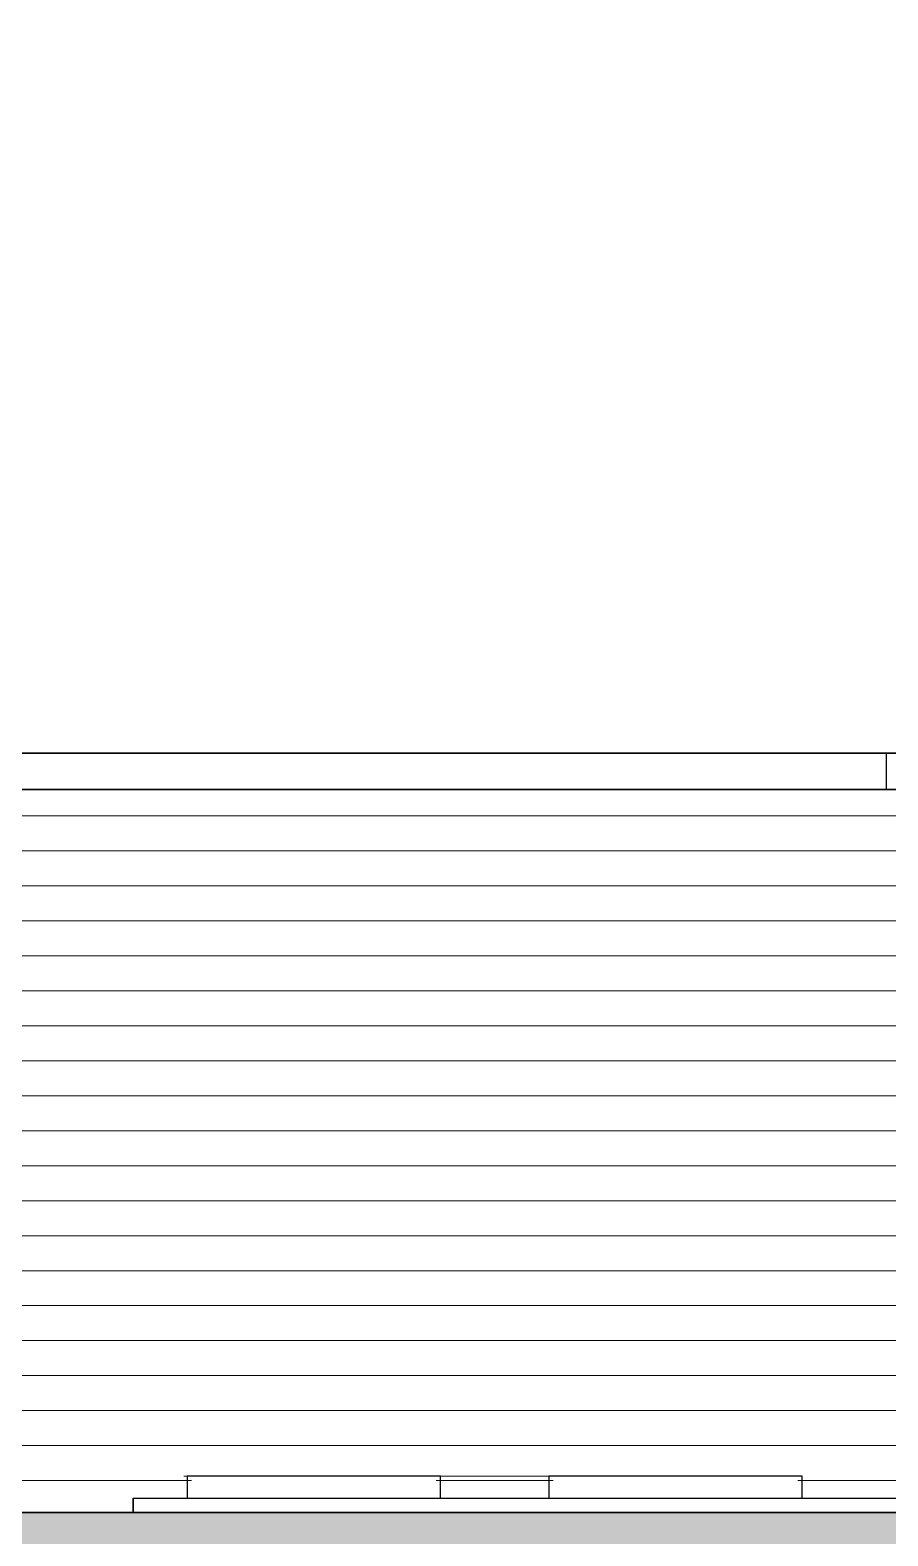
# Model space of a CAD drawing. Header units: millimetres. Extents: x 2519235 to 7246330, y 25937 to 201821.
# Drawn here: x 3125370.3 to 3125488.9, y 101086.8 to 101295 of the extents above; entities that cross this region are included whole.
import ezdxf
from ezdxf.xclip import XClip

# ---------------------------------------------------------------- set-up
doc = ezdxf.new("R2010")
doc.units = ezdxf.units.MM
doc.header["$XCLIPFRAME"] = 0
doc.set_wipeout_variables(frame=1)
for name, color, linetype in [('000 - 0_HIDE_OBJ_FRAMING_DEF_SUB_1', 7, 'Continuous'), ('000 - CONCRETE_COL_CUT_COLOR_1', 7, 'Continuous'), ('000 - CONCRETE_COL_HATCH_', 7, 'Continuous'), ('000 - CONCRETE_COL_WIPEOUT_', 7, 'Continuous'), ('000 - CONCRETE_WALL_CUT_COLOR_3', 7, 'Continuous'), ('000 - CONCRETE_WALL_CUT_COLOR_5', 7, 'Continuous')]:
    doc.layers.add(name, color=color, linetype=linetype)

# ---------------------------------------------------------------- blocks, each defined once
blk = doc.blocks.new('DPA_U BICYCLE PARKING 900 - DPA_U BICYCLE PARKING_650mm-30260349-ENTRANCE 1 - ELEVATION 4')
at = {"layer": '000 - 0_HIDE_OBJ_FRAMING_DEF_SUB_1', "color": 7}
for p, q in [((-3018342.74, 101090), (-3019937.3, 101090)), ((-3019937.3, 101090), (-3018342.74, 101090))]:
    blk.add_line(p, q, dxfattribs=at)
blk = doc.blocks.new('DPA_GM_Tactile Tile Line Base - Decision Tactile-32548638-ENTRANCE 1 - ELEVATION 4')
at = {"layer": '000 - 0_HIDE_OBJ_FRAMING_DEF_SUB_1', "color": 7, "lineweight": 9}
for p, q in [((-3018335.74, 101095), (-3018257.96, 101095)), ((-3018257.96, 101095), (-3018335.74, 101095)), ((-3018335.74, 101095), (-3018257.96, 101095)), ((-3018257.96, 101095), (-3018335.74, 101095)), ((-3018335.74, 101095), (-3018257.96, 101095)), ((-3018257.96, 101095), (-3018335.74, 101095)), ((-3018335.74, 101095), (-3018257.96, 101095)), ((-3018257.96, 101095), (-3018335.74, 101095)), ((-3018335.74, 101095), (-3018257.96, 101095)), ((-3018257.96, 101095), (-3018335.74, 101095)), ((-3018335.74, 101095), (-3018257.96, 101095)), ((-3018257.96, 101095), (-3018335.74, 101095)), ((-3018335.74, 101095), (-3018257.96, 101095)), ((-3018257.96, 101095), (-3018335.74, 101095)), ((-3018335.74, 101095), (-3018257.96, 101095)), ((-3018257.96, 101095), (-3018335.74, 101095)), ((-3018335.74, 101095), (-3018257.96, 101095)), ((-3018257.96, 101095), (-3018335.74, 101095)), ((-3018335.74, 101095), (-3018257.96, 101095)), ((-3018257.96, 101095), (-3018335.74, 101095)), ((-3018335.74, 101095), (-3018257.96, 101095)), ((-3018257.96, 101095), (-3018335.74, 101095)), ((-3018335.74, 101095), (-3018257.96, 101095)), ((-3018257.96, 101095), (-3018335.74, 101095)), ((-3018335.74, 101095), (-3018257.96, 101095)), ((-3018257.96, 101095), (-3018335.74, 101095)), ((-3018335.74, 101095), (-3018257.96, 101095)), ((-3018257.96, 101095), (-3018335.74, 101095)), ((-3018335.74, 101095), (-3018257.96, 101095)), ((-3018257.96, 101095), (-3018335.74, 101095)), ((-3018335.74, 101095), (-3018257.96, 101095)), ((-3018257.96, 101095), (-3018335.74, 101095)), ((-3018335.74, 101095), (-3018257.96, 101095)), ((-3018257.96, 101095), (-3018335.74, 101095)), ((-3018335.74, 101095), (-3018257.96, 101095)), ((-3018257.96, 101095), (-3018335.74, 101095)), ((-3018257.33, 101095), (-3018257.33, 101095)), ((-3018257.33, 101095), (-3018257.33, 101095)), ((-3018257.33, 101095), (-3018257.33, 101095)), ((-3018257.33, 101095), (-3018257.33, 101095)), ((-3018257.33, 101095), (-3018257.33, 101095)), ((-3018257.33, 101095), (-3018257.33, 101095)), ((-3018257.33, 101095), (-3018257.33, 101095)), ((-3018257.33, 101095), (-3018257.33, 101095)), ((-3018257.33, 101095), (-3018257.33, 101095)), ((-3018257.33, 101095), (-3018257.33, 101095)), ((-3018257.33, 101095), (-3018257.33, 101095)), ((-3018257.33, 101095), (-3018257.33, 101095)), ((-3018257.33, 101095), (-3018257.33, 101095)), ((-3018257.33, 101095), (-3018257.33, 101095)), ((-3018257.33, 101095), (-3018257.33, 101095)), ((-3018257.33, 101095), (-3018257.33, 101095)), ((-3018257.33, 101095), (-3018257.33, 101095)), ((-3018257.33, 101095), (-3018257.33, 101095))]:
    blk.add_line(p, q, dxfattribs=at)
at = {"layer": '000 - 0_HIDE_OBJ_FRAMING_DEF_SUB_1', "color": 7}
for p, q in [((-3018335.24, 101095), (-3018335.24, 101092)), ((-3018332.9, 101095), (-3018335.24, 101095)), ((-3018332.9, 101095), (-3018335.24, 101095)), ((-3018335.24, 101095), (-3018335.24, 101092)), ((-3018332.9, 101095), (-3018335.24, 101095)), ((-3018332.9, 101095), (-3018335.24, 101095)), ((-3018335.24, 101095), (-3018335.24, 101092)), ((-3018332.9, 101095), (-3018335.24, 101095)), ((-3018332.9, 101095), (-3018335.24, 101095)), ((-3018335.24, 101095), (-3018335.24, 101092)), ((-3018332.9, 101095), (-3018335.24, 101095)), ((-3018332.9, 101095), (-3018335.24, 101095)), ((-3018335.24, 101095), (-3018335.24, 101092)), ((-3018332.9, 101095), (-3018335.24, 101095)), ((-3018332.9, 101095), (-3018335.24, 101095)), ((-3018335.24, 101095), (-3018335.24, 101092)), ((-3018332.9, 101095), (-3018335.24, 101095)), ((-3018332.9, 101095), (-3018335.24, 101095)), ((-3018335.24, 101095), (-3018335.24, 101092)), ((-3018332.9, 101095), (-3018335.24, 101095)), ((-3018332.9, 101095), (-3018335.24, 101095)), ((-3018335.24, 101095), (-3018335.24, 101092)), ((-3018332.9, 101095), (-3018335.24, 101095)), ((-3018332.9, 101095), (-3018335.24, 101095)), ((-3018335.24, 101095), (-3018335.24, 101092)), ((-3018332.9, 101095), (-3018335.24, 101095)), ((-3018332.9, 101095), (-3018335.24, 101095)), ((-3018335.24, 101095), (-3018335.24, 101092)), ((-3018332.9, 101095), (-3018335.24, 101095)), ((-3018332.9, 101095), (-3018335.24, 101095)), ((-3018335.24, 101095), (-3018335.24, 101092)), ((-3018332.9, 101095), (-3018335.24, 101095)), ((-3018332.9, 101095), (-3018335.24, 101095)), ((-3018335.24, 101095), (-3018335.24, 101092)), ((-3018332.9, 101095), (-3018335.24, 101095)), ((-3018332.9, 101095), (-3018335.24, 101095)), ((-3018335.24, 101095), (-3018335.24, 101092)), ((-3018332.9, 101095), (-3018335.24, 101095)), ((-3018332.9, 101095), (-3018335.24, 101095)), ((-3018335.24, 101095), (-3018335.24, 101092)), ((-3018332.9, 101095), (-3018335.24, 101095)), ((-3018332.9, 101095), (-3018335.24, 101095)), ((-3018335.24, 101095), (-3018335.24, 101092)), ((-3018332.9, 101095), (-3018335.24, 101095)), ((-3018332.9, 101095), (-3018335.24, 101095)), ((-3018335.24, 101095), (-3018335.24, 101092)), ((-3018332.9, 101095), (-3018335.24, 101095)), ((-3018332.9, 101095), (-3018335.24, 101095)), ((-3018335.24, 101095), (-3018335.24, 101092)), ((-3018332.9, 101095), (-3018335.24, 101095)), ((-3018332.9, 101095), (-3018335.24, 101095)), ((-3018335.24, 101095), (-3018335.24, 101092)), ((-3018332.9, 101095), (-3018335.24, 101095)), ((-3018332.9, 101095), (-3018335.24, 101095)), ((-3018335.24, 101095), (-3018335.24, 101092)), ((-3018332.9, 101095), (-3018335.24, 101095)), ((-3018332.9, 101095), (-3018335.24, 101095)), ((-3018335.24, 101095), (-3018335.24, 101092)), ((-3018332.9, 101095), (-3018335.24, 101095)), ((-3018332.9, 101095), (-3018335.24, 101095)), ((-3018335.24, 101095), (-3018335.24, 101092)), ((-3018332.9, 101095), (-3018335.24, 101095)), ((-3018332.9, 101095), (-3018335.24, 101095)), ((-3018335.24, 101095), (-3018335.24, 101092)), ((-3018332.9, 101095), (-3018335.24, 101095)), ((-3018332.9, 101095), (-3018335.24, 101095)), ((-3018335.24, 101095), (-3018335.24, 101092)), ((-3018332.9, 101095), (-3018335.24, 101095)), ((-3018332.9, 101095), (-3018335.24, 101095)), ((-3018335.24, 101095), (-3018335.24, 101092)), ((-3018332.9, 101095), (-3018335.24, 101095)), ((-3018332.9, 101095), (-3018335.24, 101095)), ((-3018335.24, 101095), (-3018335.24, 101092)), ((-3018332.9, 101095), (-3018335.24, 101095)), ((-3018332.9, 101095), (-3018335.24, 101095)), ((-3018335.24, 101095), (-3018335.24, 101092)), ((-3018332.9, 101095), (-3018335.24, 101095)), ((-3018332.9, 101095), (-3018335.24, 101095)), ((-3018335.24, 101095), (-3018335.24, 101092)), ((-3018332.9, 101095), (-3018335.24, 101095)), ((-3018332.9, 101095), (-3018335.24, 101095)), ((-3018335.24, 101095), (-3018335.24, 101092)), ((-3018332.9, 101095), (-3018335.24, 101095)), ((-3018332.9, 101095), (-3018335.24, 101095)), ((-3018335.24, 101095), (-3018335.24, 101092)), ((-3018332.9, 101095), (-3018335.24, 101095)), ((-3018332.9, 101095), (-3018335.24, 101095)), ((-3018335.24, 101095), (-3018335.24, 101092)), ((-3018300.24, 101095), (-3018335.24, 101095)), ((-3018332.9, 101095), (-3018335.24, 101095)), ((-3018335.24, 101095), (-3018335.24, 101092)), ((-3018332.9, 101095), (-3018335.24, 101095)), ((-3018332.9, 101095), (-3018335.24, 101095)), ((-3018335.24, 101095), (-3018335.24, 101092)), ((-3018332.9, 101095), (-3018335.24, 101095)), ((-3018332.9, 101095), (-3018335.24, 101095)), ((-3018335.24, 101095), (-3018335.24, 101092)), ((-3018332.9, 101095), (-3018335.24, 101095)), ((-3018332.9, 101095), (-3018335.24, 101095)), ((-3018335.24, 101095), (-3018335.24, 101092)), ((-3018332.9, 101095), (-3018335.24, 101095)), ((-3018332.9, 101095), (-3018335.24, 101095)), ((-3018335.24, 101095), (-3018335.24, 101092)), ((-3018332.9, 101095), (-3018335.24, 101095)), ((-3018332.9, 101095), (-3018335.24, 101095)), ((-3018335.24, 101095), (-3018335.24, 101092)), ((-3018332.9, 101095), (-3018335.24, 101095)), ((-3018332.9, 101095), (-3018335.24, 101095)), ((-3018326.49, 101095), (-3018332.43, 101095)), ((-3018326.49, 101095), (-3018332.43, 101095)), ((-3018326.49, 101095), (-3018332.43, 101095)), ((-3018326.49, 101095), (-3018332.43, 101095)), ((-3018326.49, 101095), (-3018332.43, 101095)), ((-3018326.49, 101095), (-3018332.43, 101095)), ((-3018326.49, 101095), (-3018332.43, 101095)), ((-3018326.49, 101095), (-3018332.43, 101095)), ((-3018326.49, 101095), (-3018332.43, 101095)), ((-3018326.49, 101095), (-3018332.43, 101095)), ((-3018326.49, 101095), (-3018332.43, 101095)), ((-3018326.49, 101095), (-3018332.43, 101095)), ((-3018326.49, 101095), (-3018332.43, 101095)), ((-3018326.49, 101095), (-3018332.43, 101095)), ((-3018326.49, 101095), (-3018332.43, 101095)), ((-3018326.49, 101095), (-3018332.43, 101095)), ((-3018326.49, 101095), (-3018332.43, 101095)), ((-3018326.49, 101095), (-3018332.43, 101095)), ((-3018326.49, 101095), (-3018332.43, 101095)), ((-3018326.49, 101095), (-3018332.43, 101095)), ((-3018326.49, 101095), (-3018332.43, 101095)), ((-3018326.49, 101095), (-3018332.43, 101095)), ((-3018326.49, 101095), (-3018332.43, 101095)), ((-3018326.49, 101095), (-3018332.43, 101095)), ((-3018326.49, 101095), (-3018332.43, 101095)), ((-3018326.49, 101095), (-3018332.43, 101095)), ((-3018326.49, 101095), (-3018332.43, 101095)), ((-3018326.49, 101095), (-3018332.43, 101095)), ((-3018326.49, 101095), (-3018332.43, 101095)), ((-3018326.49, 101095), (-3018332.43, 101095)), ((-3018326.49, 101095), (-3018332.43, 101095)), ((-3018326.49, 101095), (-3018332.43, 101095)), ((-3018326.49, 101095), (-3018332.43, 101095)), ((-3018326.49, 101095), (-3018332.43, 101095)), ((-3018326.49, 101095), (-3018332.43, 101095)), ((-3018326.49, 101095), (-3018332.43, 101095)), ((-3018326.49, 101095), (-3018332.43, 101095)), ((-3018326.49, 101095), (-3018332.43, 101095)), ((-3018326.49, 101095), (-3018332.43, 101095)), ((-3018326.49, 101095), (-3018332.43, 101095)), ((-3018326.49, 101095), (-3018332.43, 101095)), ((-3018326.49, 101095), (-3018332.43, 101095)), ((-3018326.49, 101095), (-3018332.43, 101095)), ((-3018326.49, 101095), (-3018332.43, 101095)), ((-3018326.49, 101095), (-3018332.43, 101095)), ((-3018326.49, 101095), (-3018332.43, 101095)), ((-3018326.49, 101095), (-3018332.43, 101095)), ((-3018326.49, 101095), (-3018332.43, 101095)), ((-3018326.49, 101095), (-3018332.43, 101095)), ((-3018326.49, 101095), (-3018332.43, 101095)), ((-3018326.49, 101095), (-3018332.43, 101095)), ((-3018326.49, 101095), (-3018332.43, 101095)), ((-3018326.49, 101095), (-3018332.43, 101095)), ((-3018326.49, 101095), (-3018332.43, 101095)), ((-3018326.49, 101095), (-3018332.43, 101095)), ((-3018326.49, 101095), (-3018332.43, 101095)), ((-3018326.49, 101095), (-3018332.43, 101095)), ((-3018326.49, 101095), (-3018332.43, 101095)), ((-3018326.49, 101095), (-3018332.43, 101095)), ((-3018326.49, 101095), (-3018332.43, 101095)), ((-3018326.49, 101095), (-3018332.43, 101095)), ((-3018326.49, 101095), (-3018332.43, 101095)), ((-3018326.49, 101095), (-3018332.43, 101095)), ((-3018326.49, 101095), (-3018332.43, 101095)), ((-3018326.49, 101095), (-3018332.43, 101095)), ((-3018326.49, 101095), (-3018332.43, 101095)), ((-3018326.49, 101095), (-3018332.43, 101095)), ((-3018326.49, 101095), (-3018332.43, 101095)), ((-3018326.49, 101095), (-3018332.43, 101095)), ((-3018326.49, 101095), (-3018332.43, 101095)), ((-3018326.49, 101095), (-3018332.43, 101095)), ((-3018313.67, 101095), (-3018326.15, 101095)), ((-3018313.67, 101095), (-3018326.15, 101095)), ((-3018313.67, 101095), (-3018326.15, 101095)), ((-3018313.67, 101095), (-3018326.15, 101095)), ((-3018313.67, 101095), (-3018326.15, 101095)), ((-3018313.67, 101095), (-3018326.15, 101095)), ((-3018313.67, 101095), (-3018326.15, 101095)), ((-3018313.67, 101095), (-3018326.15, 101095)), ((-3018313.67, 101095), (-3018326.15, 101095)), ((-3018313.67, 101095), (-3018326.15, 101095)), ((-3018313.67, 101095), (-3018326.15, 101095)), ((-3018313.67, 101095), (-3018326.15, 101095)), ((-3018313.67, 101095), (-3018326.15, 101095)), ((-3018313.67, 101095), (-3018326.15, 101095)), ((-3018313.67, 101095), (-3018326.15, 101095)), ((-3018313.67, 101095), (-3018326.15, 101095)), ((-3018313.67, 101095), (-3018326.15, 101095)), ((-3018313.67, 101095), (-3018326.15, 101095)), ((-3018313.67, 101095), (-3018326.15, 101095)), ((-3018313.67, 101095), (-3018326.15, 101095)), ((-3018313.67, 101095), (-3018326.15, 101095)), ((-3018313.67, 101095), (-3018326.15, 101095)), ((-3018313.67, 101095), (-3018326.15, 101095)), ((-3018313.67, 101095), (-3018326.15, 101095)), ((-3018313.67, 101095), (-3018326.15, 101095)), ((-3018313.67, 101095), (-3018326.15, 101095)), ((-3018313.67, 101095), (-3018326.15, 101095)), ((-3018313.67, 101095), (-3018326.15, 101095)), ((-3018313.67, 101095), (-3018326.15, 101095)), ((-3018313.67, 101095), (-3018326.15, 101095)), ((-3018313.67, 101095), (-3018326.15, 101095)), ((-3018313.67, 101095), (-3018326.15, 101095)), ((-3018313.67, 101095), (-3018326.15, 101095)), ((-3018313.67, 101095), (-3018326.15, 101095)), ((-3018313.67, 101095), (-3018326.15, 101095)), ((-3018313.67, 101095), (-3018326.15, 101095)), ((-3018313.67, 101095), (-3018326.15, 101095)), ((-3018313.67, 101095), (-3018326.15, 101095)), ((-3018313.67, 101095), (-3018326.15, 101095)), ((-3018313.67, 101095), (-3018326.15, 101095)), ((-3018313.67, 101095), (-3018326.15, 101095)), ((-3018313.67, 101095), (-3018326.15, 101095)), ((-3018313.67, 101095), (-3018326.15, 101095)), ((-3018313.67, 101095), (-3018326.15, 101095)), ((-3018313.67, 101095), (-3018326.15, 101095)), ((-3018313.67, 101095), (-3018326.15, 101095)), ((-3018313.67, 101095), (-3018326.15, 101095)), ((-3018313.67, 101095), (-3018326.15, 101095)), ((-3018313.67, 101095), (-3018326.15, 101095)), ((-3018313.67, 101095), (-3018326.15, 101095)), ((-3018313.67, 101095), (-3018326.15, 101095)), ((-3018313.67, 101095), (-3018326.15, 101095)), ((-3018313.67, 101095), (-3018326.15, 101095)), ((-3018313.67, 101095), (-3018326.15, 101095)), ((-3018313.67, 101095), (-3018326.15, 101095)), ((-3018313.67, 101095), (-3018326.15, 101095)), ((-3018313.67, 101095), (-3018326.15, 101095)), ((-3018313.67, 101095), (-3018326.15, 101095)), ((-3018313.67, 101095), (-3018326.15, 101095)), ((-3018313.67, 101095), (-3018326.15, 101095)), ((-3018313.67, 101095), (-3018326.15, 101095)), ((-3018313.67, 101095), (-3018326.15, 101095)), ((-3018313.67, 101095), (-3018326.15, 101095)), ((-3018313.67, 101095), (-3018326.15, 101095)), ((-3018313.67, 101095), (-3018326.15, 101095)), ((-3018313.67, 101095), (-3018326.15, 101095)), ((-3018313.67, 101095), (-3018326.15, 101095)), ((-3018313.67, 101095), (-3018326.15, 101095)), ((-3018313.67, 101095), (-3018326.15, 101095)), ((-3018313.67, 101095), (-3018326.15, 101095)), ((-3018313.67, 101095), (-3018326.15, 101095)), ((-3018300.24, 101095), (-3018313.22, 101095)), ((-3018300.24, 101095), (-3018313.22, 101095)), ((-3018300.24, 101095), (-3018313.22, 101095)), ((-3018300.24, 101095), (-3018313.22, 101095)), ((-3018300.24, 101095), (-3018313.22, 101095)), ((-3018300.24, 101095), (-3018313.22, 101095)), ((-3018300.24, 101095), (-3018313.22, 101095)), ((-3018300.24, 101095), (-3018313.22, 101095)), ((-3018300.24, 101095), (-3018313.22, 101095)), ((-3018300.24, 101095), (-3018313.22, 101095)), ((-3018300.24, 101095), (-3018313.22, 101095)), ((-3018300.24, 101095), (-3018313.22, 101095)), ((-3018300.24, 101095), (-3018313.22, 101095)), ((-3018300.24, 101095), (-3018313.22, 101095)), ((-3018300.24, 101095), (-3018313.22, 101095)), ((-3018300.24, 101095), (-3018313.22, 101095)), ((-3018300.24, 101095), (-3018313.22, 101095)), ((-3018300.24, 101095), (-3018313.22, 101095)), ((-3018300.24, 101095), (-3018313.22, 101095)), ((-3018300.24, 101095), (-3018313.22, 101095)), ((-3018300.24, 101095), (-3018313.22, 101095)), ((-3018300.24, 101095), (-3018313.22, 101095)), ((-3018300.24, 101095), (-3018313.22, 101095)), ((-3018300.24, 101095), (-3018313.22, 101095)), ((-3018300.24, 101095), (-3018313.22, 101095)), ((-3018300.24, 101095), (-3018313.22, 101095)), ((-3018300.24, 101095), (-3018313.22, 101095)), ((-3018300.24, 101095), (-3018313.22, 101095)), ((-3018300.24, 101095), (-3018313.22, 101095)), ((-3018300.24, 101095), (-3018313.22, 101095)), ((-3018300.24, 101095), (-3018313.22, 101095)), ((-3018300.24, 101095), (-3018313.22, 101095)), ((-3018300.24, 101095), (-3018313.22, 101095)), ((-3018300.24, 101095), (-3018313.22, 101095)), ((-3018300.24, 101095), (-3018313.22, 101095)), ((-3018300.24, 101095), (-3018313.22, 101095)), ((-3018300.24, 101095), (-3018313.22, 101095)), ((-3018300.24, 101095), (-3018313.22, 101095)), ((-3018300.24, 101095), (-3018313.22, 101095)), ((-3018300.24, 101095), (-3018313.22, 101095)), ((-3018300.24, 101095), (-3018313.22, 101095)), ((-3018300.24, 101095), (-3018313.22, 101095)), ((-3018300.24, 101095), (-3018313.22, 101095)), ((-3018300.24, 101095), (-3018313.22, 101095)), ((-3018300.24, 101095), (-3018313.22, 101095)), ((-3018300.24, 101095), (-3018313.22, 101095)), ((-3018300.24, 101095), (-3018313.22, 101095)), ((-3018300.24, 101095), (-3018313.22, 101095)), ((-3018300.24, 101095), (-3018313.22, 101095)), ((-3018300.24, 101095), (-3018313.22, 101095)), ((-3018300.24, 101095), (-3018313.22, 101095)), ((-3018300.24, 101095), (-3018313.22, 101095)), ((-3018300.24, 101095), (-3018313.22, 101095)), ((-3018300.24, 101095), (-3018313.22, 101095)), ((-3018300.24, 101095), (-3018313.22, 101095)), ((-3018300.24, 101095), (-3018313.22, 101095)), ((-3018300.24, 101095), (-3018313.22, 101095)), ((-3018300.24, 101095), (-3018313.22, 101095)), ((-3018300.24, 101095), (-3018313.22, 101095)), ((-3018300.24, 101095), (-3018313.22, 101095)), ((-3018300.24, 101095), (-3018313.22, 101095)), ((-3018300.24, 101095), (-3018313.22, 101095)), ((-3018300.24, 101095), (-3018313.22, 101095)), ((-3018300.24, 101095), (-3018313.22, 101095)), ((-3018300.24, 101095), (-3018313.22, 101095)), ((-3018300.24, 101095), (-3018313.22, 101095)), ((-3018300.24, 101095), (-3018313.22, 101095)), ((-3018300.24, 101095), (-3018313.22, 101095)), ((-3018300.24, 101095), (-3018313.22, 101095)), ((-3018300.24, 101095), (-3018313.22, 101095)), ((-3018300.24, 101095), (-3018313.22, 101095)), ((-3018300.24, 101092), (-3018300.24, 101095)), ((-3018300.24, 101092), (-3018300.24, 101095)), ((-3018300.24, 101092), (-3018300.24, 101095)), ((-3018300.24, 101092), (-3018300.24, 101095)), ((-3018300.24, 101092), (-3018300.24, 101095)), ((-3018300.24, 101092), (-3018300.24, 101095)), ((-3018300.24, 101092), (-3018300.24, 101095)), ((-3018300.24, 101092), (-3018300.24, 101095)), ((-3018300.24, 101092), (-3018300.24, 101095)), ((-3018300.24, 101092), (-3018300.24, 101095)), ((-3018300.24, 101092), (-3018300.24, 101095)), ((-3018300.24, 101092), (-3018300.24, 101095)), ((-3018300.24, 101092), (-3018300.24, 101095)), ((-3018300.24, 101092), (-3018300.24, 101095)), ((-3018300.24, 101092), (-3018300.24, 101095)), ((-3018300.24, 101092), (-3018300.24, 101095)), ((-3018300.24, 101092), (-3018300.24, 101095)), ((-3018300.24, 101092), (-3018300.24, 101095)), ((-3018300.24, 101092), (-3018300.24, 101095)), ((-3018300.24, 101092), (-3018300.24, 101095)), ((-3018300.24, 101092), (-3018300.24, 101095)), ((-3018300.24, 101092), (-3018300.24, 101095)), ((-3018300.24, 101092), (-3018300.24, 101095)), ((-3018300.24, 101092), (-3018300.24, 101095)), ((-3018300.24, 101092), (-3018300.24, 101095)), ((-3018300.24, 101092), (-3018300.24, 101095)), ((-3018300.24, 101092), (-3018300.24, 101095)), ((-3018300.24, 101092), (-3018300.24, 101095)), ((-3018300.24, 101092), (-3018300.24, 101095)), ((-3018300.24, 101092), (-3018300.24, 101095)), ((-3018300.24, 101092), (-3018300.24, 101095)), ((-3018300.24, 101092), (-3018300.24, 101095)), ((-3018300.24, 101092), (-3018300.24, 101095)), ((-3018300.24, 101092), (-3018300.24, 101095)), ((-3018300.24, 101092), (-3018300.24, 101095)), ((-3018300.24, 101092), (-3018300.24, 101095)), ((-3018285.24, 101095), (-3018285.24, 101092)), ((-3018282.9, 101095), (-3018285.24, 101095)), ((-3018282.9, 101095), (-3018285.24, 101095)), ((-3018285.24, 101095), (-3018285.24, 101092)), ((-3018282.9, 101095), (-3018285.24, 101095)), ((-3018282.9, 101095), (-3018285.24, 101095)), ((-3018285.24, 101095), (-3018285.24, 101092)), ((-3018282.9, 101095), (-3018285.24, 101095)), ((-3018282.9, 101095), (-3018285.24, 101095)), ((-3018285.24, 101095), (-3018285.24, 101092)), ((-3018282.9, 101095), (-3018285.24, 101095)), ((-3018282.9, 101095), (-3018285.24, 101095)), ((-3018285.24, 101095), (-3018285.24, 101092)), ((-3018282.9, 101095), (-3018285.24, 101095)), ((-3018282.9, 101095), (-3018285.24, 101095)), ((-3018285.24, 101095), (-3018285.24, 101092)), ((-3018282.9, 101095), (-3018285.24, 101095)), ((-3018282.9, 101095), (-3018285.24, 101095)), ((-3018285.24, 101095), (-3018285.24, 101092)), ((-3018282.9, 101095), (-3018285.24, 101095)), ((-3018282.9, 101095), (-3018285.24, 101095)), ((-3018285.24, 101095), (-3018285.24, 101092)), ((-3018282.9, 101095), (-3018285.24, 101095)), ((-3018282.9, 101095), (-3018285.24, 101095)), ((-3018285.24, 101095), (-3018285.24, 101092)), ((-3018282.9, 101095), (-3018285.24, 101095)), ((-3018282.9, 101095), (-3018285.24, 101095)), ((-3018285.24, 101095), (-3018285.24, 101092)), ((-3018282.9, 101095), (-3018285.24, 101095)), ((-3018282.9, 101095), (-3018285.24, 101095)), ((-3018285.24, 101095), (-3018285.24, 101092)), ((-3018282.9, 101095), (-3018285.24, 101095)), ((-3018282.9, 101095), (-3018285.24, 101095)), ((-3018285.24, 101095), (-3018285.24, 101092)), ((-3018282.9, 101095), (-3018285.24, 101095)), ((-3018282.9, 101095), (-3018285.24, 101095)), ((-3018285.24, 101095), (-3018285.24, 101092)), ((-3018282.9, 101095), (-3018285.24, 101095)), ((-3018282.9, 101095), (-3018285.24, 101095)), ((-3018285.24, 101095), (-3018285.24, 101092)), ((-3018282.9, 101095), (-3018285.24, 101095)), ((-3018282.9, 101095), (-3018285.24, 101095)), ((-3018285.24, 101095), (-3018285.24, 101092)), ((-3018282.9, 101095), (-3018285.24, 101095)), ((-3018282.9, 101095), (-3018285.24, 101095)), ((-3018285.24, 101095), (-3018285.24, 101092)), ((-3018282.9, 101095), (-3018285.24, 101095)), ((-3018282.9, 101095), (-3018285.24, 101095)), ((-3018285.24, 101095), (-3018285.24, 101092)), ((-3018282.9, 101095), (-3018285.24, 101095)), ((-3018282.9, 101095), (-3018285.24, 101095)), ((-3018285.24, 101095), (-3018285.24, 101092)), ((-3018282.9, 101095), (-3018285.24, 101095)), ((-3018282.9, 101095), (-3018285.24, 101095)), ((-3018285.24, 101095), (-3018285.24, 101092)), ((-3018282.9, 101095), (-3018285.24, 101095)), ((-3018282.9, 101095), (-3018285.24, 101095)), ((-3018285.24, 101095), (-3018285.24, 101092)), ((-3018282.9, 101095), (-3018285.24, 101095)), ((-3018282.9, 101095), (-3018285.24, 101095)), ((-3018285.24, 101095), (-3018285.24, 101092)), ((-3018282.9, 101095), (-3018285.24, 101095)), ((-3018282.9, 101095), (-3018285.24, 101095)), ((-3018285.24, 101095), (-3018285.24, 101092)), ((-3018282.9, 101095), (-3018285.24, 101095)), ((-3018282.9, 101095), (-3018285.24, 101095)), ((-3018285.24, 101095), (-3018285.24, 101092)), ((-3018282.9, 101095), (-3018285.24, 101095)), ((-3018282.9, 101095), (-3018285.24, 101095)), ((-3018285.24, 101095), (-3018285.24, 101092)), ((-3018282.9, 101095), (-3018285.24, 101095)), ((-3018282.9, 101095), (-3018285.24, 101095)), ((-3018285.24, 101095), (-3018285.24, 101092)), ((-3018282.9, 101095), (-3018285.24, 101095)), ((-3018282.9, 101095), (-3018285.24, 101095)), ((-3018285.24, 101095), (-3018285.24, 101092)), ((-3018282.9, 101095), (-3018285.24, 101095)), ((-3018282.9, 101095), (-3018285.24, 101095)), ((-3018285.24, 101095), (-3018285.24, 101092)), ((-3018282.9, 101095), (-3018285.24, 101095)), ((-3018282.9, 101095), (-3018285.24, 101095)), ((-3018285.24, 101095), (-3018285.24, 101092)), ((-3018282.9, 101095), (-3018285.24, 101095)), ((-3018282.9, 101095), (-3018285.24, 101095)), ((-3018285.24, 101095), (-3018285.24, 101092)), ((-3018282.9, 101095), (-3018285.24, 101095)), ((-3018282.9, 101095), (-3018285.24, 101095)), ((-3018285.24, 101095), (-3018285.24, 101092)), ((-3018250.24, 101095), (-3018285.24, 101095)), ((-3018282.9, 101095), (-3018285.24, 101095)), ((-3018285.24, 101095), (-3018285.24, 101092)), ((-3018282.9, 101095), (-3018285.24, 101095)), ((-3018282.9, 101095), (-3018285.24, 101095)), ((-3018285.24, 101095), (-3018285.24, 101092)), ((-3018282.9, 101095), (-3018285.24, 101095)), ((-3018282.9, 101095), (-3018285.24, 101095)), ((-3018285.24, 101095), (-3018285.24, 101092)), ((-3018282.9, 101095), (-3018285.24, 101095)), ((-3018282.9, 101095), (-3018285.24, 101095)), ((-3018285.24, 101095), (-3018285.24, 101092)), ((-3018282.9, 101095), (-3018285.24, 101095)), ((-3018282.9, 101095), (-3018285.24, 101095)), ((-3018285.24, 101095), (-3018285.24, 101092)), ((-3018282.9, 101095), (-3018285.24, 101095)), ((-3018282.9, 101095), (-3018285.24, 101095)), ((-3018285.24, 101095), (-3018285.24, 101092)), ((-3018282.9, 101095), (-3018285.24, 101095)), ((-3018282.9, 101095), (-3018285.24, 101095)), ((-3018276.49, 101095), (-3018282.59, 101095)), ((-3018276.49, 101095), (-3018282.59, 101095)), ((-3018276.49, 101095), (-3018282.59, 101095)), ((-3018276.49, 101095), (-3018282.59, 101095)), ((-3018276.49, 101095), (-3018282.59, 101095)), ((-3018276.49, 101095), (-3018282.59, 101095)), ((-3018276.49, 101095), (-3018282.59, 101095)), ((-3018276.49, 101095), (-3018282.59, 101095)), ((-3018276.49, 101095), (-3018282.59, 101095)), ((-3018276.49, 101095), (-3018282.59, 101095)), ((-3018276.49, 101095), (-3018282.59, 101095)), ((-3018276.49, 101095), (-3018282.59, 101095)), ((-3018276.49, 101095), (-3018282.59, 101095)), ((-3018276.49, 101095), (-3018282.59, 101095)), ((-3018276.49, 101095), (-3018282.59, 101095)), ((-3018276.49, 101095), (-3018282.59, 101095)), ((-3018276.49, 101095), (-3018282.59, 101095)), ((-3018276.49, 101095), (-3018282.59, 101095)), ((-3018276.49, 101095), (-3018282.59, 101095)), ((-3018276.49, 101095), (-3018282.59, 101095)), ((-3018276.49, 101095), (-3018282.59, 101095)), ((-3018276.49, 101095), (-3018282.59, 101095)), ((-3018276.49, 101095), (-3018282.59, 101095)), ((-3018276.49, 101095), (-3018282.59, 101095)), ((-3018276.49, 101095), (-3018282.59, 101095)), ((-3018276.49, 101095), (-3018282.59, 101095)), ((-3018276.49, 101095), (-3018282.59, 101095)), ((-3018276.49, 101095), (-3018282.59, 101095)), ((-3018276.49, 101095), (-3018282.59, 101095)), ((-3018276.49, 101095), (-3018282.59, 101095)), ((-3018276.49, 101095), (-3018282.59, 101095)), ((-3018276.49, 101095), (-3018282.59, 101095)), ((-3018276.49, 101095), (-3018282.59, 101095)), ((-3018276.49, 101095), (-3018282.59, 101095)), ((-3018276.49, 101095), (-3018282.59, 101095)), ((-3018276.49, 101095), (-3018282.59, 101095)), ((-3018276.49, 101095), (-3018282.59, 101095)), ((-3018276.49, 101095), (-3018282.59, 101095)), ((-3018276.49, 101095), (-3018282.59, 101095)), ((-3018276.49, 101095), (-3018282.59, 101095)), ((-3018276.49, 101095), (-3018282.59, 101095)), ((-3018276.49, 101095), (-3018282.59, 101095)), ((-3018276.49, 101095), (-3018282.59, 101095)), ((-3018276.49, 101095), (-3018282.59, 101095)), ((-3018276.49, 101095), (-3018282.59, 101095)), ((-3018276.49, 101095), (-3018282.59, 101095)), ((-3018276.49, 101095), (-3018282.59, 101095)), ((-3018276.49, 101095), (-3018282.59, 101095)), ((-3018276.49, 101095), (-3018282.59, 101095)), ((-3018276.49, 101095), (-3018282.59, 101095)), ((-3018276.49, 101095), (-3018282.59, 101095)), ((-3018276.49, 101095), (-3018282.59, 101095)), ((-3018276.49, 101095), (-3018282.59, 101095)), ((-3018276.49, 101095), (-3018282.59, 101095)), ((-3018276.49, 101095), (-3018282.59, 101095)), ((-3018276.49, 101095), (-3018282.59, 101095)), ((-3018276.49, 101095), (-3018282.59, 101095)), ((-3018276.49, 101095), (-3018282.59, 101095)), ((-3018276.49, 101095), (-3018282.59, 101095)), ((-3018276.49, 101095), (-3018282.59, 101095)), ((-3018276.49, 101095), (-3018282.59, 101095)), ((-3018276.49, 101095), (-3018282.59, 101095)), ((-3018276.49, 101095), (-3018282.59, 101095)), ((-3018276.49, 101095), (-3018282.59, 101095)), ((-3018276.49, 101095), (-3018282.59, 101095)), ((-3018276.49, 101095), (-3018282.59, 101095)), ((-3018276.49, 101095), (-3018282.59, 101095)), ((-3018276.49, 101095), (-3018282.59, 101095)), ((-3018276.49, 101095), (-3018282.59, 101095)), ((-3018276.49, 101095), (-3018282.59, 101095)), ((-3018276.49, 101095), (-3018282.59, 101095)), ((-3018263.84, 101095), (-3018276.32, 101095)), ((-3018263.84, 101095), (-3018276.32, 101095)), ((-3018263.84, 101095), (-3018276.32, 101095)), ((-3018263.84, 101095), (-3018276.32, 101095)), ((-3018263.84, 101095), (-3018276.32, 101095)), ((-3018263.84, 101095), (-3018276.32, 101095)), ((-3018263.84, 101095), (-3018276.32, 101095)), ((-3018263.84, 101095), (-3018276.32, 101095)), ((-3018263.84, 101095), (-3018276.32, 101095)), ((-3018263.84, 101095), (-3018276.32, 101095)), ((-3018263.84, 101095), (-3018276.32, 101095)), ((-3018263.84, 101095), (-3018276.32, 101095)), ((-3018263.84, 101095), (-3018276.32, 101095)), ((-3018263.84, 101095), (-3018276.32, 101095)), ((-3018263.84, 101095), (-3018276.32, 101095)), ((-3018263.84, 101095), (-3018276.32, 101095)), ((-3018263.84, 101095), (-3018276.32, 101095)), ((-3018263.84, 101095), (-3018276.32, 101095)), ((-3018263.84, 101095), (-3018276.32, 101095)), ((-3018263.84, 101095), (-3018276.32, 101095)), ((-3018263.84, 101095), (-3018276.32, 101095)), ((-3018263.84, 101095), (-3018276.32, 101095)), ((-3018263.84, 101095), (-3018276.32, 101095)), ((-3018263.84, 101095), (-3018276.32, 101095)), ((-3018263.84, 101095), (-3018276.32, 101095)), ((-3018263.84, 101095), (-3018276.32, 101095)), ((-3018263.84, 101095), (-3018276.32, 101095)), ((-3018263.84, 101095), (-3018276.32, 101095)), ((-3018263.84, 101095), (-3018276.32, 101095)), ((-3018263.84, 101095), (-3018276.32, 101095)), ((-3018263.84, 101095), (-3018276.32, 101095)), ((-3018263.84, 101095), (-3018276.32, 101095)), ((-3018263.84, 101095), (-3018276.32, 101095)), ((-3018263.84, 101095), (-3018276.32, 101095)), ((-3018263.84, 101095), (-3018276.32, 101095)), ((-3018263.84, 101095), (-3018276.32, 101095)), ((-3018263.84, 101095), (-3018276.32, 101095)), ((-3018263.84, 101095), (-3018276.32, 101095)), ((-3018263.84, 101095), (-3018276.32, 101095)), ((-3018263.84, 101095), (-3018276.32, 101095)), ((-3018263.84, 101095), (-3018276.32, 101095)), ((-3018263.84, 101095), (-3018276.32, 101095)), ((-3018263.84, 101095), (-3018276.32, 101095)), ((-3018263.84, 101095), (-3018276.32, 101095)), ((-3018263.84, 101095), (-3018276.32, 101095)), ((-3018263.84, 101095), (-3018276.32, 101095)), ((-3018263.84, 101095), (-3018276.32, 101095)), ((-3018263.84, 101095), (-3018276.32, 101095)), ((-3018263.84, 101095), (-3018276.32, 101095)), ((-3018263.84, 101095), (-3018276.32, 101095)), ((-3018263.84, 101095), (-3018276.32, 101095)), ((-3018263.84, 101095), (-3018276.32, 101095)), ((-3018263.84, 101095), (-3018276.32, 101095)), ((-3018263.84, 101095), (-3018276.32, 101095)), ((-3018263.84, 101095), (-3018276.32, 101095)), ((-3018263.84, 101095), (-3018276.32, 101095)), ((-3018263.84, 101095), (-3018276.32, 101095)), ((-3018263.84, 101095), (-3018276.32, 101095)), ((-3018263.84, 101095), (-3018276.32, 101095)), ((-3018263.84, 101095), (-3018276.32, 101095)), ((-3018263.84, 101095), (-3018276.32, 101095)), ((-3018263.84, 101095), (-3018276.32, 101095)), ((-3018263.84, 101095), (-3018276.32, 101095)), ((-3018263.84, 101095), (-3018276.32, 101095)), ((-3018263.84, 101095), (-3018276.32, 101095)), ((-3018263.84, 101095), (-3018276.32, 101095)), ((-3018263.84, 101095), (-3018276.32, 101095)), ((-3018263.84, 101095), (-3018276.32, 101095)), ((-3018263.84, 101095), (-3018276.32, 101095)), ((-3018263.84, 101095), (-3018276.32, 101095)), ((-3018263.84, 101095), (-3018276.32, 101095)), ((-3018250.24, 101095), (-3018263.22, 101095)), ((-3018250.24, 101095), (-3018263.22, 101095)), ((-3018250.24, 101095), (-3018263.22, 101095)), ((-3018250.24, 101095), (-3018263.22, 101095)), ((-3018250.24, 101095), (-3018263.22, 101095)), ((-3018250.24, 101095), (-3018263.22, 101095)), ((-3018250.24, 101095), (-3018263.22, 101095)), ((-3018250.24, 101095), (-3018263.22, 101095)), ((-3018250.24, 101095), (-3018263.22, 101095)), ((-3018250.24, 101095), (-3018263.22, 101095)), ((-3018250.24, 101095), (-3018263.22, 101095)), ((-3018250.24, 101095), (-3018263.22, 101095)), ((-3018250.24, 101095), (-3018263.22, 101095)), ((-3018250.24, 101095), (-3018263.22, 101095)), ((-3018250.24, 101095), (-3018263.22, 101095)), ((-3018250.24, 101095), (-3018263.22, 101095)), ((-3018250.24, 101095), (-3018263.22, 101095)), ((-3018250.24, 101095), (-3018263.22, 101095)), ((-3018250.24, 101095), (-3018263.22, 101095)), ((-3018250.24, 101095), (-3018263.22, 101095)), ((-3018250.24, 101095), (-3018263.22, 101095)), ((-3018250.24, 101095), (-3018263.22, 101095)), ((-3018250.24, 101095), (-3018263.22, 101095)), ((-3018250.24, 101095), (-3018263.22, 101095)), ((-3018250.24, 101095), (-3018263.22, 101095)), ((-3018250.24, 101095), (-3018263.22, 101095)), ((-3018250.24, 101095), (-3018263.22, 101095)), ((-3018250.24, 101095), (-3018263.22, 101095)), ((-3018250.24, 101095), (-3018263.22, 101095)), ((-3018250.24, 101095), (-3018263.22, 101095)), ((-3018250.24, 101095), (-3018263.22, 101095)), ((-3018250.24, 101095), (-3018263.22, 101095)), ((-3018250.24, 101095), (-3018263.22, 101095)), ((-3018250.24, 101095), (-3018263.22, 101095)), ((-3018250.24, 101095), (-3018263.22, 101095)), ((-3018250.24, 101095), (-3018263.22, 101095)), ((-3018250.24, 101095), (-3018263.22, 101095)), ((-3018250.24, 101095), (-3018263.22, 101095)), ((-3018250.24, 101095), (-3018263.22, 101095)), ((-3018250.24, 101095), (-3018263.22, 101095)), ((-3018250.24, 101095), (-3018263.22, 101095)), ((-3018250.24, 101095), (-3018263.22, 101095)), ((-3018250.24, 101095), (-3018263.22, 101095)), ((-3018250.24, 101095), (-3018263.22, 101095)), ((-3018250.24, 101095), (-3018263.22, 101095)), ((-3018250.24, 101095), (-3018263.22, 101095)), ((-3018250.24, 101095), (-3018263.22, 101095)), ((-3018250.24, 101095), (-3018263.22, 101095)), ((-3018250.24, 101095), (-3018263.22, 101095)), ((-3018250.24, 101095), (-3018263.22, 101095)), ((-3018250.24, 101095), (-3018263.22, 101095)), ((-3018250.24, 101095), (-3018263.22, 101095)), ((-3018250.24, 101095), (-3018263.22, 101095)), ((-3018250.24, 101095), (-3018263.22, 101095)), ((-3018250.24, 101095), (-3018263.22, 101095)), ((-3018250.24, 101095), (-3018263.22, 101095)), ((-3018250.24, 101095), (-3018263.22, 101095)), ((-3018250.24, 101095), (-3018263.22, 101095)), ((-3018250.24, 101095), (-3018263.22, 101095)), ((-3018250.24, 101095), (-3018263.22, 101095)), ((-3018250.24, 101095), (-3018263.22, 101095)), ((-3018250.24, 101095), (-3018263.22, 101095)), ((-3018250.24, 101095), (-3018263.22, 101095)), ((-3018250.24, 101095), (-3018263.22, 101095)), ((-3018250.24, 101095), (-3018263.22, 101095)), ((-3018250.24, 101095), (-3018263.22, 101095)), ((-3018250.24, 101095), (-3018263.22, 101095)), ((-3018250.24, 101095), (-3018263.22, 101095)), ((-3018250.24, 101095), (-3018263.22, 101095)), ((-3018250.24, 101095), (-3018263.22, 101095)), ((-3018250.24, 101095), (-3018263.22, 101095)), ((-3018250.24, 101092), (-3018250.24, 101095)), ((-3018250.24, 101092), (-3018250.24, 101095)), ((-3018250.24, 101092), (-3018250.24, 101095)), ((-3018250.24, 101092), (-3018250.24, 101095)), ((-3018250.24, 101092), (-3018250.24, 101095)), ((-3018250.24, 101092), (-3018250.24, 101095)), ((-3018250.24, 101092), (-3018250.24, 101095)), ((-3018250.24, 101092), (-3018250.24, 101095)), ((-3018250.24, 101092), (-3018250.24, 101095)), ((-3018250.24, 101092), (-3018250.24, 101095)), ((-3018250.24, 101092), (-3018250.24, 101095)), ((-3018250.24, 101092), (-3018250.24, 101095)), ((-3018250.24, 101092), (-3018250.24, 101095)), ((-3018250.24, 101092), (-3018250.24, 101095)), ((-3018250.24, 101092), (-3018250.24, 101095)), ((-3018250.24, 101092), (-3018250.24, 101095)), ((-3018250.24, 101092), (-3018250.24, 101095)), ((-3018250.24, 101092), (-3018250.24, 101095)), ((-3018250.24, 101092), (-3018250.24, 101095)), ((-3018250.24, 101092), (-3018250.24, 101095)), ((-3018250.24, 101092), (-3018250.24, 101095)), ((-3018250.24, 101092), (-3018250.24, 101095)), ((-3018250.24, 101092), (-3018250.24, 101095)), ((-3018250.24, 101092), (-3018250.24, 101095)), ((-3018250.24, 101092), (-3018250.24, 101095)), ((-3018250.24, 101092), (-3018250.24, 101095)), ((-3018250.24, 101092), (-3018250.24, 101095)), ((-3018250.24, 101092), (-3018250.24, 101095)), ((-3018250.24, 101092), (-3018250.24, 101095)), ((-3018250.24, 101092), (-3018250.24, 101095)), ((-3018250.24, 101092), (-3018250.24, 101095)), ((-3018250.24, 101092), (-3018250.24, 101095)), ((-3018250.24, 101092), (-3018250.24, 101095)), ((-3018250.24, 101092), (-3018250.24, 101095)), ((-3018250.24, 101092), (-3018250.24, 101095)), ((-3018250.24, 101092), (-3018250.24, 101095)), ((-3018342.74, 101092), (-3018342.74, 101090)), ((-3018342.74, 101092), (-3018334.65, 101092)), ((-3018342.74, 101092), (-3018334.65, 101092)), ((-3018342.74, 101090), (-3018342.74, 101092)), ((-3018342.74, 101092), (-3018342.74, 101090)), ((-3018342.74, 101092), (-3018334.65, 101092)), ((-3018342.74, 101092), (-3018334.65, 101092)), ((-3018342.74, 101090), (-3018342.74, 101092)), ((-3018342.74, 101092), (-3018342.74, 101090)), ((-3018342.74, 101092), (-3018334.65, 101092)), ((-3018342.74, 101092), (-3018334.65, 101092)), ((-3018342.74, 101090), (-3018342.74, 101092)), ((-3018342.74, 101092), (-3018342.74, 101090)), ((-3018342.74, 101092), (-3018334.65, 101092)), ((-3018342.74, 101092), (-3018334.65, 101092)), ((-3018342.74, 101090), (-3018342.74, 101092)), ((-3018342.74, 101092), (-3018342.74, 101090)), ((-3018342.74, 101092), (-3018137.3, 101092)), ((-3018342.74, 101092), (-3018334.65, 101092)), ((-3018342.74, 101090), (-3018342.74, 101092)), ((-3018342.74, 101092), (-3018342.74, 101090)), ((-3018342.74, 101092), (-3018334.65, 101092)), ((-3018342.74, 101092), (-3018334.65, 101092)), ((-3018342.74, 101090), (-3018342.74, 101092)), ((-3018300.84, 101092), (-3018284.65, 101092)), ((-3018300.84, 101092), (-3018284.65, 101092)), ((-3018300.84, 101092), (-3018284.65, 101092)), ((-3018300.84, 101092), (-3018284.65, 101092)), ((-3018300.84, 101092), (-3018284.65, 101092)), ((-3018300.84, 101092), (-3018284.65, 101092)), ((-3018300.84, 101092), (-3018284.65, 101092)), ((-3018300.84, 101092), (-3018284.65, 101092)), ((-3018300.84, 101092), (-3018284.65, 101092)), ((-3018300.84, 101092), (-3018284.65, 101092)), ((-3018300.84, 101092), (-3018284.65, 101092)), ((-3018250.84, 101092), (-3018234.65, 101092)), ((-3018250.84, 101092), (-3018234.65, 101092)), ((-3018250.84, 101092), (-3018234.65, 101092)), ((-3018250.84, 101092), (-3018234.65, 101092)), ((-3018250.84, 101092), (-3018234.65, 101092)), ((-3018250.84, 101092), (-3018234.65, 101092)), ((-3018250.84, 101092), (-3018234.65, 101092)), ((-3018250.84, 101092), (-3018234.65, 101092)), ((-3018250.84, 101092), (-3018234.65, 101092)), ((-3018250.84, 101092), (-3018234.65, 101092)), ((-3018250.84, 101092), (-3018234.65, 101092))]:
    blk.add_line(p, q, dxfattribs=at)
blk = doc.blocks.new('DPA_U BICYCLE PARKING 900 - DPA_U BICYCLE PARKING_650mm-V204-ENTRANCE 1 - ELEVATION 4')
at = {"layer": '000 - 0_HIDE_OBJ_FRAMING_DEF_SUB_1', "color": 7}
for p, q in [((-3018137.3, 101190), (-3018722.36, 101190)), ((-3018722.36, 101190), (-3018137.3, 101190))]:
    blk.add_line(p, q, dxfattribs=at)
blk = doc.blocks.new('DPA_U BICYCLE PARKING 900 - DPA_U BICYCLE PARKING_650mm-V205-ENTRANCE 1 - ELEVATION 4')
at = {"layer": '000 - 0_HIDE_OBJ_FRAMING_DEF_SUB_1', "color": 7}
for p, q in [((-3018137.3, 101190), (-3018722.36, 101190)), ((-3018722.36, 101190), (-3018137.3, 101190))]:
    blk.add_line(p, q, dxfattribs=at)
blk = doc.blocks.new('DPA_Drainage Gutter_Landscape PP17_REV B - DPA_Drainage Gutter_Landscape PP17_REV B-36085645-ENTRANCE 1 - ELEVATION 4')
at = {"layer": '000 - 0_HIDE_OBJ_FRAMING_DEF_SUB_1', "color": 7}
for p, q in [((-3018705.96, 101195), (-3018238.59, 101195)), ((-3018238.59, 101195), (-3018483.03, 101195)), ((-3018137.3, 101195), (-3018482.83, 101195)), ((-3018482.83, 101195), (-3018238.38, 101195)), ((-3018451.31, 101195), (-3018344.25, 101195)), ((-3018338.75, 101195), (-3018445.81, 101195)), ((-3018443.88, 101195), (-3018336.82, 101195)), ((-3018331.32, 101195), (-3018438.39, 101195)), ((-3018422.25, 101195), (-3018315.18, 101195)), ((-3018309.68, 101195), (-3018416.75, 101195)), ((-3018414.82, 101195), (-3018307.76, 101195)), ((-3018302.26, 101195), (-3018409.32, 101195)), ((-3018393.18, 101195), (-3018286.12, 101195)), ((-3018280.62, 101195), (-3018387.68, 101195)), ((-3018385.76, 101195), (-3018278.69, 101195)), ((-3018273.2, 101195), (-3018380.26, 101195)), ((-3018344.25, 101195), (-3018367.81, 101195)), ((-3018365.69, 101195), (-3018258.63, 101195)), ((-3018336.82, 101195), (-3018358.82, 101195)), ((-3018356.69, 101195), (-3018249.63, 101195)), ((-3018247.42, 101195), (-3018354.48, 101195)), ((-3018354.48, 101195), (-3018332.49, 101195)), ((-3018244.13, 101195), (-3018351.19, 101195)), ((-3018351.19, 101195), (-3018327.63, 101195)), ((-3018315.18, 101195), (-3018338.75, 101195)), ((-3018332.49, 101195), (-3018225.43, 101195)), ((-3018307.76, 101195), (-3018331.32, 101195)), ((-3018327.63, 101195), (-3018220.57, 101195)), ((-3018219.93, 101195), (-3018326.99, 101195)), ((-3018326.99, 101195), (-3018303.43, 101195)), ((-3018215.07, 101195), (-3018322.13, 101195)), ((-3018322.13, 101195), (-3018298.57, 101195)), ((-3018286.12, 101195), (-3018309.68, 101195)), ((-3018303.43, 101195), (-3018196.36, 101195)), ((-3018278.69, 101195), (-3018302.26, 101195)), ((-3018298.57, 101195), (-3018191.5, 101195)), ((-3018190.87, 101195), (-3018297.93, 101195)), ((-3018297.93, 101195), (-3018274.36, 101195)), ((-3018186.01, 101195), (-3018293.07, 101195)), ((-3018293.07, 101195), (-3018269.5, 101195)), ((-3018258.63, 101195), (-3018280.62, 101195)), ((-3018274.36, 101195), (-3018167.3, 101195)), ((-3018249.63, 101195), (-3018273.2, 101195)), ((-3018269.5, 101195), (-3018162.44, 101195)), ((-3018161.8, 101195), (-3018268.86, 101195)), ((-3018268.86, 101195), (-3018245.3, 101195)), ((-3018157.99, 101195), (-3018264, 101195)), ((-3018264, 101195), (-3018240.44, 101195)), ((-3018225.43, 101195), (-3018247.42, 101195)), ((-3018245.3, 101195), (-3018138.24, 101195)), ((-3018220.57, 101195), (-3018244.13, 101195)), ((-3018240.44, 101195), (-3018137.3, 101195)), ((-3018137.3, 101195), (-3018239.8, 101195)), ((-3018239.8, 101195), (-3018216.24, 101195)), ((-3018238.59, 101190), (-3018238.59, 101195))]:
    blk.add_line(p, q, dxfattribs=at)
blk = doc.blocks.new('DPA_Drainage underground Gutter_LA PP17_REV B - DPA_Drainage underground Gutter_LA PP17_REV B-33339182-ENTRANCE 1 - ELEVATION 4')
at = {"layer": '000 - 0_HIDE_OBJ_FRAMING_DEF_SUB_1', "color": 7}
blk.add_line((-3023037.3, 101090), (-3018137.3, 101090), dxfattribs=at)
blk.add_line((-3023037.3, 101090), (-3018137.3, 101090), dxfattribs=at)
blk.add_line((-3023037.3, 101090), (-3018137.3, 101090), dxfattribs=at)
blk.add_line((-3023037.3, 101090), (-3018137.3, 101090), dxfattribs=at)
blk = doc.blocks.new('A$C9a10139f')
at = {"layer": '000 - 0_HIDE_OBJ_FRAMING_DEF_SUB_1', "lineweight": 9}
h = blk.add_hatch(dxfattribs=at)
h.set_pattern_fill('FP_19', style=0, pattern_type=2)
h.set_pattern_definition([(0, (2976205.4405, 5916.337), (0, 4.838), []), (90, (2976205.44, 5916.34), (-300, 2e-14), [])])
h.paths.add_polyline_path([(-44505.42, -2410), (-42000, -2410), (-42000, -2408), (-41991.9, -2408), (-41991.9, -2405), (-41958.1, -2405), (-41958.1, -2408), (-41941.9, -2408), (-41941.9, -2405), (-41908.1, -2405), (-41908.1, -2408), (-41891.9, -2408), (-41891.9, -2405), (-41858.1, -2405), (-41858.1, -2408), (-41841.9, -2408), (-41841.9, -2405), (-41808.1, -2405), (-41808.1, -2408), (-41794.56, -2408), (-41794.56, -2310), (-42379.56, -2310), (-42380.07, -2402), (-42409.05, -2402), (-42409.56, -2401.94), (-42409.56, -2310), (-42979.56, -2310), (-42980.07, -2402), (-43009.05, -2402), (-43009.56, -2401.94), (-43009.56, -2310), (-45607.2, -2310), (-45601.41, -2320.16), (-45607.91, -2321.09), (-45657.65, -2323.19), (-45805.71, -2325.53), (-46040.26, -2326.33), (-46262.7, -2324.89), (-46383.85, -2322.18), (-46410.47, -2319.97), (-46403.8, -2310), (-46994.56, -2310), (-46994.56, -2410), (-44605.05, -2410)])
h.paths.add_polyline_path([(-47976.67, -2410), (-47644.56, -2410), (-47644.56, -2310), (-47976.67, -2310), (-47976.67, -2405.8)])
h.paths.add_polyline_path([(-44007.24, -2400.41), (-44950, -2400.41), (-44950, -2396.37), (-44790, -2396.37), (-44790, -2382.67), (-44950, -2382.67), (-44950, -2380.97), (-43850, -2380.97), (-43850, -2382.67), (-44010, -2382.67), (-44010, -2396.37), (-43850, -2396.37), (-43850, -2400.41), (-43907.6, -2400.41)])
h.paths.add_polyline_path([(-44010, -2380.09), (-44790, -2380.09), (-44790, -2365.97), (-44010, -2365.97)])
h.paths.add_polyline_path([(-43850, -2364.93), (-44950, -2364.93), (-44950, -2363.23), (-43850, -2363.23)])
h.paths.add_polyline_path([(-45475.5, -2364.79), (-46535.5, -2364.79), (-46535.5, -2363.09), (-45475.5, -2363.09)])
h.paths.add_polyline_path([(-44010, -2362.35), (-44790, -2362.35), (-44790, -2348.23), (-44010, -2348.23)])
h = blk.add_hatch(dxfattribs=at)
h.set_pattern_fill('FP_30', style=0, pattern_type=2)
h.set_pattern_definition([(45, (2976342.74, -103500), (-106.066017, 106.066017), [])])
h.paths.add_polyline_path([(300, -2510), (1028.19, -2510), (1028.19, -2410), (-3910.34, -2410), (-3910.34, -2510), (-2160.16, -2510)])
h.paths.add_polyline_path([(-49188.3, -2510), (-48901.67, -2510), (-48902.08, -2410), (-49985.39, -2410), (-49985.39, -2510)])
h.paths.add_polyline_path([(-48551.67, -2510), (-4210.34, -2510), (-4210.34, -2410), (-48551.67, -2410)])
at = {"layer": '000 - 0_HIDE_OBJ_FRAMING_DEF_SUB_1', "color": 7}
for p, q in [((-42379.62, -2310), (-41794.56, -2310)), ((-42379.62, -2310), (-41794.56, -2310)), ((-41895.64, -2310), (-42363.22, -2310)), ((-4210.34, -2410), (-48551.67, -2410)), ((-48551.67, -2410), (-4210.34, -2410)), ((-4210.34, -2410), (-48551.67, -2410)), ((-4210.34, -2410), (-48551.67, -2410)), ((-4210.34, -2410), (-48551.67, -2410)), ((-47834.77, -2410), (-20500, -2410)), ((-42000, -2410), (-46994.56, -2410)), ((-42000, -2410), (-46994.56, -2410))]:
    blk.add_line(p, q, dxfattribs=at)
for name in ['DPA_U BICYCLE PARKING 900 - DPA_U BICYCLE PARKING_650mm-V204-ENTRANCE 1 - ELEVATION 4', 'DPA_U BICYCLE PARKING 900 - DPA_U BICYCLE PARKING_650mm-V205-ENTRANCE 1 - ELEVATION 4', 'DPA_U BICYCLE PARKING 900 - DPA_U BICYCLE PARKING_650mm-V205-ENTRANCE 1 - ELEVATION 4', 'DPA_U BICYCLE PARKING 900 - DPA_U BICYCLE PARKING_650mm-V205-ENTRANCE 1 - ELEVATION 4', 'DPA_U BICYCLE PARKING 900 - DPA_U BICYCLE PARKING_650mm-V205-ENTRANCE 1 - ELEVATION 4', 'DPA_U BICYCLE PARKING 900 - DPA_U BICYCLE PARKING_650mm-V205-ENTRANCE 1 - ELEVATION 4', 'DPA_U BICYCLE PARKING 900 - DPA_U BICYCLE PARKING_650mm-30260349-ENTRANCE 1 - ELEVATION 4', 'DPA_Drainage Gutter_Landscape PP17_REV B - DPA_Drainage Gutter_Landscape PP17_REV B-36085645-ENTRANCE 1 - ELEVATION 4', 'DPA_GM_Tactile Tile Line Base - Decision Tactile-32548638-ENTRANCE 1 - ELEVATION 4', 'DPA_Drainage underground Gutter_LA PP17_REV B - DPA_Drainage underground Gutter_LA PP17_REV B-33339182-ENTRANCE 1 - ELEVATION 4']:
    blk.add_blockref(name, (2976342.74, -103500), dxfattribs=at)
blk = doc.blocks.new('*U994')
at = {"layer": '000 - CONCRETE_COL_HATCH_'}
h = blk.add_hatch(dxfattribs=at)
h.set_pattern_fill('ANSI31', scale=0.25)
h.set_pattern_definition([(45, (88682.6727, -845106.8257), (-0.5612660076, 0.5612660076), [])])
h.paths.add_polyline_path([(0, 0), (44341.34, 0), (44341.34, 100), (0, 100)])
at = {"layer": '000 - CONCRETE_COL_CUT_COLOR_1', "color": 7}
blk.add_lwpolyline([(44341.34, 100), (0, 100)], dxfattribs=at)
blk = doc.blocks.new('A$Ca70fc861')
at = {"layer": '000 - CONCRETE_WALL_CUT_COLOR_3', "color": 7}
blk.add_blockref('*U994', (300, -400), dxfattribs=at)

msp = doc.modelspace()

# ---------------------------------------------------------------- block references
at = {"color": 7}
ref = msp.add_blockref('A$C9a10139f', (3167384.512, 103500), dxfattribs=at)
XClip(ref).set_block_clipping_path([(-44584.6829968677, -6873.3504424678), (-16596.2077442068, 14432.3271690989)])

# ---------------------------------------------------------------- next in the draw order: block references
ref = msp.add_blockref('A$Ca70fc861', (3118532.839, 101390), dxfattribs=at)
XClip(ref).set_block_clipping_path([(4262.5213767327, -2560.0000000065), (32058.9201209629, 15792.1869267942)])

doc.saveas('drawing.dxf')
